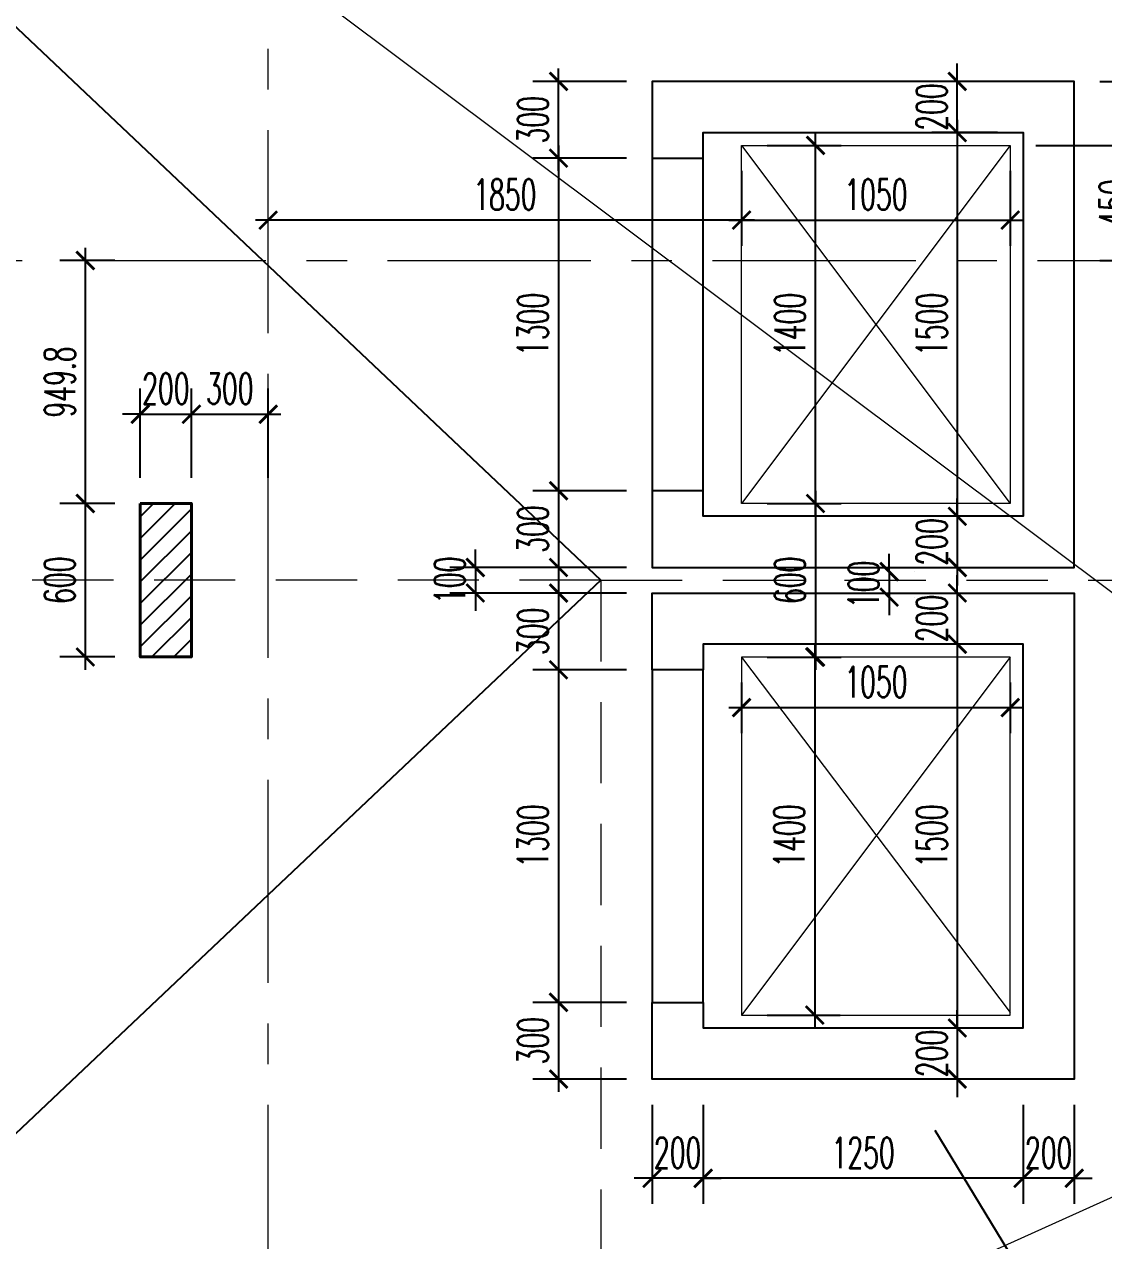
# Model space of a CAD drawing. Extents: x 2556046 to 2673391, y -921360 to -863964.
# Drawn here: x 2592310 to 2596528, y -889674 to -884919 of the extents above; entities that cross this region are included whole.
import ezdxf

# ---------------------------------------------------------------- set-up
doc = ezdxf.new("R2010")
doc.units = 0
doc.header["$LTSCALE"] = 500
doc.header["$PDMODE"] = 98
doc.header["$PDSIZE"] = -0.01
doc.linetypes.add('CENTER', pattern=[50.800000000000004, 31.75, -6.35, 6.35, -6.35])
doc.linetypes.add('HIDDEN', pattern=[9.524999999999995, 6.349999999999998, -3.174999999999998])
for name, color, linetype, lineweight in [('A-GRID', 1, 'CENTER', 9), ('A-GRID-DIMS', 142, 'Continuous', 9), ('goe-ba-coupé', 4, 'Continuous', 40), ('goe-cotes', 115, 'Continuous', 13), ('goe-vu', 31, 'Continuous', 25), ('SYMBOLS', 1, 'Continuous', 13)]:
    doc.layers.add(name, color=color, linetype=linetype, lineweight=lineweight)
doc.layers.add('DRAINAGE SLOPE', color=150, linetype='Continuous')
doc.layers.add('hatch', color=200, linetype='Continuous')
doc.styles.add('goe-romans', font='ROMANS.shx', dxfattribs={"width": 0.6})
doc.dimstyles.new('goe-50e', dxfattribs={"dimscale": 10, "dimtxt": 12, "dimasz": 7, "dimexe": 10, "dimexo": 10, "dimgap": 4, "dimtad": 1, "dimdec": 1, "dimdsep": 46, "dimtxsty": 'goe-romans', "dimblk": 'ARCHTICK', "dimcen": 4, "dimdle": 5, "dimclrt": 256, "dimazin": 0, "dimtfac": 1, "dimtdec": 1, "dimtix": 1, "dimtmove": 2, "dimatfit": 3, "dimldrblk": 'ARCHTICK', "dimfxl": 5, "dimtfillclr": 256, "dimtolj": 1, "dimarcsym": 0})

# ---------------------------------------------------------------- blocks, each defined once
blk = doc.blocks.new('_ArchTick')
at = {"color": 0, "linetype": 'ByBlock', "const_width": 0.15}
blk.add_lwpolyline([(-0.5, -0.5), (0.5, 0.5)], dxfattribs=at)
blk = doc.blocks.new('*D118')
at = {"layer": 'Defpoints', "color": 0, "transparency": 16777216}
for p in [(2592962.723038994, -886442.93382026), (2592762.723039006, -886791.7096090121), (2592962.723038994, -886791.709609282)]:
    blk.add_point(p, dxfattribs=at)
at = {"layer": 'goe-cotes', "color": 0, "lineweight": -2, "transparency": 16777216}
for p, q in [((2592762.723039006, -886691.7096090121), (2592762.723039006, -886342.93382026)), ((2592962.723038994, -886691.709609282), (2592962.723038994, -886342.93382026)), ((2592762.723039006, -886442.93382026), (2592692.723039006, -886442.93382026)), ((2592762.723039006, -886442.93382026), (2592962.723038994, -886442.93382026)), ((2592962.723038994, -886442.93382026), (2593032.723038994, -886442.93382026))]:
    blk.add_line(p, q, dxfattribs=at)
at = {"layer": 'goe-cotes', "color": 0, "lineweight": -2, "transparency": 16777216, "xscale": 70, "yscale": 70, "zscale": 70}
blk.add_blockref('_ArchTick', (2592762.723039006, -886442.93382026), dxfattribs=at)
at = {"layer": 'goe-cotes', "color": 0, "lineweight": -2, "transparency": 16777216, "xscale": 70, "yscale": 70, "zscale": 70, "rotation": 180}
blk.add_blockref('_ArchTick', (2592962.723038994, -886442.93382026), dxfattribs=at)
at = {"layer": 'goe-cotes', "transparency": 16777216, "insert": (2592862.723039, -886342.93382026), "char_height": 120, "attachment_point": 5, "style": 'goe-romans'}
blk.add_mtext('\\A1;200', dxfattribs=at)
blk = doc.blocks.new('*D119')
at = {"layer": 'Defpoints', "color": 0, "transparency": 16777216}
for p in [(2592548.154737035, -886791.7096090121), (2592762.723039006, -886791.7096090121), (2592762.723039064, -887391.7096089608)]:
    blk.add_point(p, dxfattribs=at)
at = {"layer": 'goe-cotes', "color": 0, "lineweight": -2, "transparency": 16777216}
for p, q in [((2592548.154737035, -887441.7096089608), (2592548.154737035, -886741.7096090121)), ((2592662.723039006, -886791.7096090121), (2592448.154737035, -886791.7096090121)), ((2592662.723039064, -887391.7096089608), (2592448.154737035, -887391.7096089608))]:
    blk.add_line(p, q, dxfattribs=at)
at = {"layer": 'goe-cotes', "color": 0, "lineweight": -2, "transparency": 16777216, "xscale": 70, "yscale": 70, "zscale": 70}
for p, rotation in [((2592548.154737035, -886791.7096090121), 90), ((2592548.154737035, -887391.7096089608), 270)]:
    blk.add_blockref('_ArchTick', p, dxfattribs=dict(at, rotation=rotation))
at = {"layer": 'goe-cotes', "transparency": 16777216, "insert": (2592448.154737035, -887091.7096089859), "char_height": 120, "attachment_point": 5, "rotation": 90, "style": 'goe-romans'}
blk.add_mtext('\\A1;600', dxfattribs=at)
blk = doc.blocks.new('*D121')
at = {"layer": 'Defpoints', "color": 0, "transparency": 16777216}
for p in [(2592548.154737036, -885841.918921617), (2592762.723038969, -885841.918921617), (2592762.723039006, -886791.7096090121)]:
    blk.add_point(p, dxfattribs=at)
at = {"layer": 'goe-cotes', "color": 0, "lineweight": -2, "transparency": 16777216}
for p, q in [((2592548.154737036, -886841.7096090121), (2592548.154737036, -885791.918921617)), ((2592662.723038969, -885841.918921617), (2592448.154737036, -885841.918921617)), ((2592662.723039006, -886791.7096090121), (2592448.154737036, -886791.7096090121))]:
    blk.add_line(p, q, dxfattribs=at)
at = {"layer": 'goe-cotes', "color": 0, "lineweight": -2, "transparency": 16777216, "xscale": 70, "yscale": 70, "zscale": 70}
for p, rotation in [((2592548.154737036, -885841.918921617), 90), ((2592548.154737036, -886791.7096090121), 270)]:
    blk.add_blockref('_ArchTick', p, dxfattribs=dict(at, rotation=rotation))
at = {"layer": 'goe-cotes', "transparency": 16777216, "insert": (2592448.154737036, -886316.8142653141), "char_height": 120, "attachment_point": 5, "rotation": 90, "style": 'goe-romans'}
blk.add_mtext('\\A1;949.8', dxfattribs=at)
blk = doc.blocks.new('*D149')
at = {"layer": 'Defpoints', "color": 0, "transparency": 16777216}
for p in [(2593262.723039027, -886442.93382026), (2592962.723038994, -886791.709609282), (2593262.723039027, -886791.7096092837)]:
    blk.add_point(p, dxfattribs=at)
at = {"layer": 'goe-cotes', "color": 0, "lineweight": -2, "transparency": 16777216}
for p, q in [((2592962.723038994, -886691.709609282), (2592962.723038994, -886342.93382026)), ((2593262.723039027, -886691.7096092837), (2593262.723039027, -886342.93382026)), ((2592912.723038994, -886442.93382026), (2593312.723039027, -886442.93382026))]:
    blk.add_line(p, q, dxfattribs=at)
at = {"layer": 'goe-cotes', "color": 0, "lineweight": -2, "transparency": 16777216, "xscale": 70, "yscale": 70, "zscale": 70, "rotation": 180}
blk.add_blockref('_ArchTick', (2592962.723038994, -886442.93382026), dxfattribs=at)
at = {"layer": 'goe-cotes', "color": 0, "lineweight": -2, "transparency": 16777216, "xscale": 70, "yscale": 70, "zscale": 70}
blk.add_blockref('_ArchTick', (2593262.723039027, -886442.93382026), dxfattribs=at)
at = {"layer": 'goe-cotes', "transparency": 16777216, "insert": (2593112.723039011, -886342.93382026), "char_height": 120, "attachment_point": 5, "style": 'goe-romans'}
blk.add_mtext('\\A1;300', dxfattribs=at)
blk = doc.blocks.new('*D277')
at = {"layer": 'Defpoints', "color": 0, "transparency": 16777216}
for p in [(2594762.723035833, -885441.9189211418), (2594397.38842903, -886741.9189211424), (2594762.723035833, -886741.9189211424)]:
    blk.add_point(p, dxfattribs=at)
at = {"layer": 'goe-cotes', "color": 0, "lineweight": -2, "transparency": 16777216}
for p, q in [((2594397.38842903, -885391.9189211418), (2594397.38842903, -886791.9189211424)), ((2594662.723035833, -885441.9189211418), (2594297.38842903, -885441.9189211418)), ((2594662.723035833, -886741.9189211424), (2594297.38842903, -886741.9189211424))]:
    blk.add_line(p, q, dxfattribs=at)
at = {"layer": 'goe-cotes', "color": 0, "lineweight": -2, "transparency": 16777216, "xscale": 70, "yscale": 70, "zscale": 70}
for p, rotation in [((2594397.38842903, -885441.9189211418), 90), ((2594397.38842903, -886741.9189211424), 270)]:
    blk.add_blockref('_ArchTick', p, dxfattribs=dict(at, rotation=rotation))
at = {"layer": 'goe-cotes', "transparency": 16777216, "insert": (2594297.38842903, -886091.9189211415), "char_height": 120, "attachment_point": 5, "rotation": 90, "style": 'goe-romans'}
blk.add_mtext('\\A1;1300', dxfattribs=at)
blk = doc.blocks.new('*D278')
at = {"layer": 'Defpoints', "color": 0, "transparency": 16777216}
for p in [(2595112.723035833, -887391.9189211397), (2596162.723035829, -887391.9189211397), (2596162.723035829, -887589.602680965)]:
    blk.add_point(p, dxfattribs=at)
at = {"layer": 'goe-cotes', "color": 0, "lineweight": -2, "transparency": 16777216}
for p, q in [((2595112.723035833, -887491.9189211397), (2595112.723035833, -887689.602680965)), ((2596162.723035829, -887491.9189211397), (2596162.723035829, -887689.602680965)), ((2595062.723035833, -887589.602680965), (2596212.723035829, -887589.602680965))]:
    blk.add_line(p, q, dxfattribs=at)
at = {"layer": 'goe-cotes', "color": 0, "lineweight": -2, "transparency": 16777216, "xscale": 70, "yscale": 70, "zscale": 70, "rotation": 180}
blk.add_blockref('_ArchTick', (2595112.723035833, -887589.602680965), dxfattribs=at)
at = {"layer": 'goe-cotes', "color": 0, "lineweight": -2, "transparency": 16777216, "xscale": 70, "yscale": 70, "zscale": 70}
blk.add_blockref('_ArchTick', (2596162.723035829, -887589.602680965), dxfattribs=at)
at = {"layer": 'goe-cotes', "transparency": 16777216, "insert": (2595637.723035831, -887489.602680965), "char_height": 120, "attachment_point": 5, "style": 'goe-romans'}
blk.add_mtext('\\A1;1050', dxfattribs=at)
blk = doc.blocks.new('*D279')
at = {"layer": 'Defpoints', "color": 0, "transparency": 16777216}
for p in [(2595112.723035833, -887391.9189211397), (2595112.723035833, -888791.9189211398), (2595398.519057354, -888791.9189211398)]:
    blk.add_point(p, dxfattribs=at)
at = {"layer": 'goe-cotes', "color": 0, "lineweight": -2, "transparency": 16777216}
for p, q in [((2595398.519057354, -887341.9189211397), (2595398.519057354, -888841.9189211398)), ((2595212.723035833, -887391.9189211397), (2595498.519057354, -887391.9189211397)), ((2595212.723035833, -888791.9189211398), (2595498.519057354, -888791.9189211398))]:
    blk.add_line(p, q, dxfattribs=at)
at = {"layer": 'goe-cotes', "color": 0, "lineweight": -2, "transparency": 16777216, "xscale": 70, "yscale": 70, "zscale": 70}
for p, rotation in [((2595398.519057354, -887391.9189211397), 90), ((2595398.519057354, -888791.9189211398), 270)]:
    blk.add_blockref('_ArchTick', p, dxfattribs=dict(at, rotation=rotation))
at = {"layer": 'goe-cotes', "transparency": 16777216, "insert": (2595298.519057354, -888091.9189211392), "char_height": 120, "attachment_point": 5, "rotation": 90, "style": 'goe-romans'}
blk.add_mtext('\\A1;1400', dxfattribs=at)
blk = doc.blocks.new('*D280')
at = {"layer": 'Defpoints', "color": 0, "transparency": 16777216}
for p in [(2595112.723035833, -885391.9189211396), (2595401.739262719, -885391.9189211396), (2595112.723035833, -886791.9189211397)]:
    blk.add_point(p, dxfattribs=at)
at = {"layer": 'goe-cotes', "color": 0, "lineweight": -2, "transparency": 16777216}
for p, q in [((2595401.739262719, -886841.9189211397), (2595401.739262719, -885341.9189211396)), ((2595212.723035833, -885391.9189211396), (2595501.739262719, -885391.9189211396)), ((2595212.723035833, -886791.9189211397), (2595501.739262719, -886791.9189211397))]:
    blk.add_line(p, q, dxfattribs=at)
at = {"layer": 'goe-cotes', "color": 0, "lineweight": -2, "transparency": 16777216, "xscale": 70, "yscale": 70, "zscale": 70}
for p, rotation in [((2595401.739262719, -885391.9189211396), 90), ((2595401.739262719, -886791.9189211397), 270)]:
    blk.add_blockref('_ArchTick', p, dxfattribs=dict(at, rotation=rotation))
at = {"layer": 'goe-cotes', "transparency": 16777216, "insert": (2595301.739262719, -886091.9189211392), "char_height": 120, "attachment_point": 5, "rotation": 90, "style": 'goe-romans'}
blk.add_mtext('\\A1;1400', dxfattribs=at)
blk = doc.blocks.new('*D281')
at = {"layer": 'Defpoints', "color": 0, "transparency": 16777216}
for p in [(2595112.723035833, -885391.9189211396), (2596162.723035829, -885391.9189211396), (2596162.723035829, -885683.968155314)]:
    blk.add_point(p, dxfattribs=at)
at = {"layer": 'goe-cotes', "color": 0, "lineweight": -2, "transparency": 16777216}
for p, q in [((2595112.723035833, -885491.9189211396), (2595112.723035833, -885783.968155314)), ((2596162.723035829, -885491.9189211396), (2596162.723035829, -885783.968155314)), ((2595062.723035833, -885683.968155314), (2596212.723035829, -885683.968155314))]:
    blk.add_line(p, q, dxfattribs=at)
at = {"layer": 'goe-cotes', "color": 0, "lineweight": -2, "transparency": 16777216, "xscale": 70, "yscale": 70, "zscale": 70, "rotation": 180}
blk.add_blockref('_ArchTick', (2595112.723035833, -885683.968155314), dxfattribs=at)
at = {"layer": 'goe-cotes', "color": 0, "lineweight": -2, "transparency": 16777216, "xscale": 70, "yscale": 70, "zscale": 70}
blk.add_blockref('_ArchTick', (2596162.723035829, -885683.968155314), dxfattribs=at)
at = {"layer": 'goe-cotes', "transparency": 16777216, "insert": (2595637.723035831, -885583.968155314), "char_height": 120, "attachment_point": 5, "style": 'goe-romans'}
blk.add_mtext('\\A1;1050', dxfattribs=at)
blk = doc.blocks.new('*D282')
at = {"layer": 'Defpoints', "color": 0, "transparency": 16777216}
for p in [(2593262.723039032, -885684.2588726337), (2593262.723039032, -885684.2588726337), (2595112.72303578, -885684.2588726437)]:
    blk.add_point(p, dxfattribs=at)
at = {"layer": 'goe-cotes', "color": 0, "lineweight": -2, "transparency": 16777216}
for p, q in [((2595112.72303578, -885584.2588726437), (2595112.72303578, -885584.2588726337)), ((2595162.72303578, -885684.2588726337), (2593212.723039032, -885684.2588726337))]:
    blk.add_line(p, q, dxfattribs=at)
at = {"layer": 'goe-cotes', "color": 0, "lineweight": -2, "transparency": 16777216, "xscale": 70, "yscale": 70, "zscale": 70, "rotation": 180}
blk.add_blockref('_ArchTick', (2593262.723039032, -885684.2588726337), dxfattribs=at)
at = {"layer": 'goe-cotes', "color": 0, "lineweight": -2, "transparency": 16777216, "xscale": 70, "yscale": 70, "zscale": 70}
blk.add_blockref('_ArchTick', (2595112.72303578, -885684.2588726337), dxfattribs=at)
at = {"layer": 'goe-cotes', "transparency": 16777216, "insert": (2594187.723037406, -885584.2588726337), "char_height": 120, "attachment_point": 5, "style": 'goe-romans'}
blk.add_mtext('\\A1;1850', dxfattribs=at)
blk = doc.blocks.new('*D283')
at = {"layer": 'Defpoints', "color": 0, "transparency": 16777216}
for p in [(2595112.723035833, -886791.9189211397), (2595112.723035833, -887391.9189211397), (2595401.739262721, -887391.9189211397)]:
    blk.add_point(p, dxfattribs=at)
at = {"layer": 'goe-cotes', "color": 0, "lineweight": -2, "transparency": 16777216}
for p, q in [((2595401.739262721, -886741.9189211397), (2595401.739262721, -887441.9189211397)), ((2595212.723035833, -886791.9189211397), (2595501.739262721, -886791.9189211397)), ((2595212.723035833, -887391.9189211397), (2595501.739262721, -887391.9189211397))]:
    blk.add_line(p, q, dxfattribs=at)
at = {"layer": 'goe-cotes', "color": 0, "lineweight": -2, "transparency": 16777216, "xscale": 70, "yscale": 70, "zscale": 70}
for p, rotation in [((2595401.739262721, -886791.9189211397), 90), ((2595401.739262721, -887391.9189211397), 270)]:
    blk.add_blockref('_ArchTick', p, dxfattribs=dict(at, rotation=rotation))
at = {"layer": 'goe-cotes', "transparency": 16777216, "insert": (2595301.739262721, -887091.9189211392), "char_height": 120, "attachment_point": 5, "rotation": 90, "style": 'goe-romans'}
blk.add_mtext('\\A1;600', dxfattribs=at)
blk = doc.blocks.new('*D284')
at = {"layer": 'Defpoints', "color": 0, "transparency": 16777216}
for p in [(2596162.723035829, -885391.9189211396), (2596412.72303591, -885841.9189211314), (2596670.3231206, -885841.9189211314)]:
    blk.add_point(p, dxfattribs=at)
at = {"layer": 'goe-cotes', "color": 0, "lineweight": -2, "transparency": 16777216}
for p, q in [((2596670.3231206, -885341.9189211396), (2596670.3231206, -885891.9189211314)), ((2596262.723035829, -885391.9189211396), (2596770.3231206, -885391.9189211396)), ((2596512.72303591, -885841.9189211314), (2596770.3231206, -885841.9189211314))]:
    blk.add_line(p, q, dxfattribs=at)
at = {"layer": 'goe-cotes', "color": 0, "lineweight": -2, "transparency": 16777216, "xscale": 70, "yscale": 70, "zscale": 70}
for p, rotation in [((2596670.3231206, -885391.9189211396), 90), ((2596670.3231206, -885841.9189211314), 270)]:
    blk.add_blockref('_ArchTick', p, dxfattribs=dict(at, rotation=rotation))
at = {"layer": 'goe-cotes', "transparency": 16777216, "insert": (2596570.3231206, -885616.918921135), "char_height": 120, "attachment_point": 5, "rotation": 90, "style": 'goe-romans'}
blk.add_mtext('\\A1;450', dxfattribs=at)
blk = doc.blocks.new('*D285')
at = {"layer": 'Defpoints', "color": 0, "transparency": 16777216}
for p in [(2596412.723035829, -885141.9189211418), (2596412.72303591, -885841.9189211314), (2597029.293455001, -885841.9189211314)]:
    blk.add_point(p, dxfattribs=at)
at = {"layer": 'goe-cotes', "color": 0, "lineweight": -2, "transparency": 16777216}
for p, q in [((2597029.293455001, -885091.9189211418), (2597029.293455001, -885891.9189211314)), ((2596512.723035829, -885141.9189211418), (2597129.293455001, -885141.9189211418)), ((2596512.72303591, -885841.9189211314), (2597129.293455001, -885841.9189211314))]:
    blk.add_line(p, q, dxfattribs=at)
at = {"layer": 'goe-cotes', "color": 0, "lineweight": -2, "transparency": 16777216, "xscale": 70, "yscale": 70, "zscale": 70}
for p, rotation in [((2597029.293455001, -885141.9189211418), 90), ((2597029.293455001, -885841.9189211314), 270)]:
    blk.add_blockref('_ArchTick', p, dxfattribs=dict(at, rotation=rotation))
at = {"layer": 'goe-cotes', "transparency": 16777216, "insert": (2596929.293455001, -885491.9189211362), "char_height": 120, "attachment_point": 5, "rotation": 90, "style": 'goe-romans'}
blk.add_mtext('\\A1;700', dxfattribs=at)
blk = doc.blocks.new('*D286')
at = {"layer": 'Defpoints', "color": 0, "transparency": 16777216}
for p in [(2594397.388429032, -885141.9189211418), (2594762.723035833, -885141.9189211418), (2594762.723035833, -885441.9189211418)]:
    blk.add_point(p, dxfattribs=at)
at = {"layer": 'goe-cotes', "color": 0, "lineweight": -2, "transparency": 16777216}
for p, q in [((2594397.388429032, -885491.9189211418), (2594397.388429032, -885091.9189211418)), ((2594662.723035833, -885141.9189211418), (2594297.388429032, -885141.9189211418)), ((2594662.723035833, -885441.9189211418), (2594297.388429032, -885441.9189211418))]:
    blk.add_line(p, q, dxfattribs=at)
at = {"layer": 'goe-cotes', "color": 0, "lineweight": -2, "transparency": 16777216, "xscale": 70, "yscale": 70, "zscale": 70}
for p, rotation in [((2594397.388429032, -885141.9189211418), 90), ((2594397.388429032, -885441.9189211418), 270)]:
    blk.add_blockref('_ArchTick', p, dxfattribs=dict(at, rotation=rotation))
at = {"layer": 'goe-cotes', "transparency": 16777216, "insert": (2594297.388429032, -885291.9189211413), "char_height": 120, "attachment_point": 5, "rotation": 90, "style": 'goe-romans'}
blk.add_mtext('\\A1;300', dxfattribs=at)
blk = doc.blocks.new('*D287')
at = {"layer": 'Defpoints', "color": 0, "transparency": 16777216}
for p in [(2594762.723035833, -886741.9189211419), (2594397.388429032, -887041.9189211419), (2594762.723035833, -887041.9189211419)]:
    blk.add_point(p, dxfattribs=at)
at = {"layer": 'goe-cotes', "color": 0, "lineweight": -2, "transparency": 16777216}
for p, q in [((2594397.388429032, -886691.9189211419), (2594397.388429032, -887091.9189211419)), ((2594662.723035833, -886741.9189211419), (2594297.388429032, -886741.9189211419)), ((2594662.723035833, -887041.9189211419), (2594297.388429032, -887041.9189211419))]:
    blk.add_line(p, q, dxfattribs=at)
at = {"layer": 'goe-cotes', "color": 0, "lineweight": -2, "transparency": 16777216, "xscale": 70, "yscale": 70, "zscale": 70}
for p, rotation in [((2594397.388429032, -886741.9189211419), 90), ((2594397.388429032, -887041.9189211419), 270)]:
    blk.add_blockref('_ArchTick', p, dxfattribs=dict(at, rotation=rotation))
at = {"layer": 'goe-cotes', "transparency": 16777216, "insert": (2594297.388429032, -886891.9189211414), "char_height": 120, "attachment_point": 5, "rotation": 90, "style": 'goe-romans'}
blk.add_mtext('\\A1;300', dxfattribs=at)
blk = doc.blocks.new('*D288')
at = {"layer": 'Defpoints', "color": 0, "transparency": 16777216}
for p in [(2594762.723035833, -887041.9189211419), (2594072.241899781, -887141.9189211419), (2594762.723035833, -887141.9189211419)]:
    blk.add_point(p, dxfattribs=at)
at = {"layer": 'goe-cotes', "color": 0, "lineweight": -2, "transparency": 16777216}
for p, q in [((2594072.241899781, -887041.9189211419), (2594072.241899781, -886971.9189211419)), ((2594662.723035833, -887041.9189211419), (2593972.241899781, -887041.9189211419)), ((2594072.241899781, -887041.9189211419), (2594072.241899781, -887141.9189211419)), ((2594662.723035833, -887141.9189211419), (2593972.241899781, -887141.9189211419)), ((2594072.241899781, -887141.9189211419), (2594072.241899781, -887211.9189211419))]:
    blk.add_line(p, q, dxfattribs=at)
at = {"layer": 'goe-cotes', "color": 0, "lineweight": -2, "transparency": 16777216, "xscale": 70, "yscale": 70, "zscale": 70}
for p, rotation in [((2594072.241899781, -887041.9189211419), 270), ((2594072.241899781, -887141.9189211419), 90)]:
    blk.add_blockref('_ArchTick', p, dxfattribs=dict(at, rotation=rotation))
at = {"layer": 'goe-cotes', "transparency": 16777216, "insert": (2593972.241899781, -887091.9189211414), "char_height": 120, "attachment_point": 5, "rotation": 90, "style": 'goe-romans'}
blk.add_mtext('\\A1;100', dxfattribs=at)
blk = doc.blocks.new('*D289')
at = {"layer": 'Defpoints', "color": 0, "transparency": 16777216}
for p in [(2594762.723035833, -887141.9189211419), (2594397.388429034, -887441.9189211419), (2594762.723035833, -887441.9189211419)]:
    blk.add_point(p, dxfattribs=at)
at = {"layer": 'goe-cotes', "color": 0, "lineweight": -2, "transparency": 16777216}
for p, q in [((2594397.388429034, -887091.9189211419), (2594397.388429034, -887491.9189211419)), ((2594662.723035833, -887141.9189211419), (2594297.388429034, -887141.9189211419)), ((2594662.723035833, -887441.9189211419), (2594297.388429034, -887441.9189211419))]:
    blk.add_line(p, q, dxfattribs=at)
at = {"layer": 'goe-cotes', "color": 0, "lineweight": -2, "transparency": 16777216, "xscale": 70, "yscale": 70, "zscale": 70}
for p, rotation in [((2594397.388429034, -887141.9189211419), 90), ((2594397.388429034, -887441.9189211419), 270)]:
    blk.add_blockref('_ArchTick', p, dxfattribs=dict(at, rotation=rotation))
at = {"layer": 'goe-cotes', "transparency": 16777216, "insert": (2594297.388429034, -887291.9189211414), "char_height": 120, "attachment_point": 5, "rotation": 90, "style": 'goe-romans'}
blk.add_mtext('\\A1;300', dxfattribs=at)
blk = doc.blocks.new('*D290')
at = {"layer": 'Defpoints', "color": 0, "transparency": 16777216}
for p in [(2594762.723035833, -887441.9189211419), (2594397.388429035, -888741.918921142), (2594762.723035833, -888741.918921142)]:
    blk.add_point(p, dxfattribs=at)
at = {"layer": 'goe-cotes', "color": 0, "lineweight": -2, "transparency": 16777216}
for p, q in [((2594397.388429035, -887391.9189211419), (2594397.388429035, -888791.918921142)), ((2594662.723035833, -887441.9189211419), (2594297.388429035, -887441.9189211419)), ((2594662.723035833, -888741.918921142), (2594297.388429035, -888741.918921142))]:
    blk.add_line(p, q, dxfattribs=at)
at = {"layer": 'goe-cotes', "color": 0, "lineweight": -2, "transparency": 16777216, "xscale": 70, "yscale": 70, "zscale": 70}
for p, rotation in [((2594397.388429035, -887441.9189211419), 90), ((2594397.388429035, -888741.918921142), 270)]:
    blk.add_blockref('_ArchTick', p, dxfattribs=dict(at, rotation=rotation))
at = {"layer": 'goe-cotes', "transparency": 16777216, "insert": (2594297.388429035, -888091.9189211415), "char_height": 120, "attachment_point": 5, "rotation": 90, "style": 'goe-romans'}
blk.add_mtext('\\A1;1300', dxfattribs=at)
blk = doc.blocks.new('*D291')
at = {"layer": 'Defpoints', "color": 0, "transparency": 16777216}
for p in [(2594762.723035833, -888741.918921142), (2594397.388429035, -889041.918921142), (2594762.723035833, -889041.918921142)]:
    blk.add_point(p, dxfattribs=at)
at = {"layer": 'goe-cotes', "color": 0, "lineweight": -2, "transparency": 16777216}
for p, q in [((2594397.388429035, -888691.918921142), (2594397.388429035, -889091.918921142)), ((2594662.723035833, -888741.918921142), (2594297.388429035, -888741.918921142)), ((2594662.723035833, -889041.918921142), (2594297.388429035, -889041.918921142))]:
    blk.add_line(p, q, dxfattribs=at)
at = {"layer": 'goe-cotes', "color": 0, "lineweight": -2, "transparency": 16777216, "xscale": 70, "yscale": 70, "zscale": 70}
for p, rotation in [((2594397.388429035, -888741.918921142), 90), ((2594397.388429035, -889041.918921142), 270)]:
    blk.add_blockref('_ArchTick', p, dxfattribs=dict(at, rotation=rotation))
at = {"layer": 'goe-cotes', "transparency": 16777216, "insert": (2594297.388429035, -888891.9189211415), "char_height": 120, "attachment_point": 5, "rotation": 90, "style": 'goe-romans'}
blk.add_mtext('\\A1;300', dxfattribs=at)
blk = doc.blocks.new('*D292')
at = {"layer": 'Defpoints', "color": 0, "transparency": 16777216}
for p in [(2596212.723035829, -889041.918921142), (2596412.723035829, -889041.918921142), (2596212.723035829, -889429.7191716208)]:
    blk.add_point(p, dxfattribs=at)
at = {"layer": 'goe-cotes', "color": 0, "lineweight": -2, "transparency": 16777216}
for p, q in [((2596212.723035829, -889141.918921142), (2596212.723035829, -889529.7191716208)), ((2596412.723035829, -889141.918921142), (2596412.723035829, -889529.7191716208)), ((2596212.723035829, -889429.7191716208), (2596142.723035829, -889429.7191716208)), ((2596412.723035829, -889429.7191716208), (2596212.723035829, -889429.7191716208)), ((2596412.723035829, -889429.7191716208), (2596482.723035829, -889429.7191716208))]:
    blk.add_line(p, q, dxfattribs=at)
at = {"layer": 'goe-cotes', "color": 0, "lineweight": -2, "transparency": 16777216, "xscale": 70, "yscale": 70, "zscale": 70}
blk.add_blockref('_ArchTick', (2596212.723035829, -889429.7191716208), dxfattribs=at)
at = {"layer": 'goe-cotes', "color": 0, "lineweight": -2, "transparency": 16777216, "xscale": 70, "yscale": 70, "zscale": 70, "rotation": 180}
blk.add_blockref('_ArchTick', (2596412.723035829, -889429.7191716208), dxfattribs=at)
at = {"layer": 'goe-cotes', "transparency": 16777216, "insert": (2596312.723035829, -889329.7191716208), "char_height": 120, "attachment_point": 5, "style": 'goe-romans'}
blk.add_mtext('\\A1;200', dxfattribs=at)
blk = doc.blocks.new('*D293')
at = {"layer": 'Defpoints', "color": 0, "transparency": 16777216}
for p in [(2594962.723035833, -889041.918921142), (2596212.723035829, -889041.918921142), (2594962.723035833, -889429.7191716208)]:
    blk.add_point(p, dxfattribs=at)
at = {"layer": 'goe-cotes', "color": 0, "lineweight": -2, "transparency": 16777216}
for p, q in [((2594962.723035833, -889141.918921142), (2594962.723035833, -889529.7191716208)), ((2596212.723035829, -889141.918921142), (2596212.723035829, -889529.7191716208)), ((2596262.723035829, -889429.7191716208), (2594912.723035833, -889429.7191716208))]:
    blk.add_line(p, q, dxfattribs=at)
at = {"layer": 'goe-cotes', "color": 0, "lineweight": -2, "transparency": 16777216, "xscale": 70, "yscale": 70, "zscale": 70, "rotation": 180}
blk.add_blockref('_ArchTick', (2594962.723035833, -889429.7191716208), dxfattribs=at)
at = {"layer": 'goe-cotes', "color": 0, "lineweight": -2, "transparency": 16777216, "xscale": 70, "yscale": 70, "zscale": 70}
blk.add_blockref('_ArchTick', (2596212.723035829, -889429.7191716208), dxfattribs=at)
at = {"layer": 'goe-cotes', "transparency": 16777216, "insert": (2595587.723035831, -889329.7191716208), "char_height": 120, "attachment_point": 5, "style": 'goe-romans'}
blk.add_mtext('\\A1;1250', dxfattribs=at)
blk = doc.blocks.new('*D294')
at = {"layer": 'Defpoints', "color": 0, "transparency": 16777216}
for p in [(2594762.723035833, -889041.918921142), (2594962.723035833, -889041.918921142), (2594762.723035833, -889429.7191716208)]:
    blk.add_point(p, dxfattribs=at)
at = {"layer": 'goe-cotes', "color": 0, "lineweight": -2, "transparency": 16777216}
for p, q in [((2594762.723035833, -889141.918921142), (2594762.723035833, -889529.7191716208)), ((2594962.723035833, -889141.918921142), (2594962.723035833, -889529.7191716208)), ((2594762.723035833, -889429.7191716208), (2594692.723035833, -889429.7191716208)), ((2594962.723035833, -889429.7191716208), (2594762.723035833, -889429.7191716208)), ((2594962.723035833, -889429.7191716208), (2595032.723035833, -889429.7191716208))]:
    blk.add_line(p, q, dxfattribs=at)
at = {"layer": 'goe-cotes', "color": 0, "lineweight": -2, "transparency": 16777216, "xscale": 70, "yscale": 70, "zscale": 70}
blk.add_blockref('_ArchTick', (2594762.723035833, -889429.7191716208), dxfattribs=at)
at = {"layer": 'goe-cotes', "color": 0, "lineweight": -2, "transparency": 16777216, "xscale": 70, "yscale": 70, "zscale": 70, "rotation": 180}
blk.add_blockref('_ArchTick', (2594962.723035833, -889429.7191716208), dxfattribs=at)
at = {"layer": 'goe-cotes', "transparency": 16777216, "insert": (2594862.723035833, -889329.7191716208), "char_height": 120, "attachment_point": 5, "style": 'goe-romans'}
blk.add_mtext('\\A1;200', dxfattribs=at)
blk = doc.blocks.new('*D295')
at = {"layer": 'Defpoints', "color": 0, "transparency": 16777216}
for p in [(2595955.76934651, -885141.9189211418), (2596212.723035829, -885141.9189211418), (2596212.723035829, -885341.9189211419)]:
    blk.add_point(p, dxfattribs=at)
at = {"layer": 'goe-cotes', "color": 0, "lineweight": -2, "transparency": 16777216}
for p, q in [((2595955.76934651, -885141.9189211418), (2595955.76934651, -885071.9189211418)), ((2596112.723035829, -885141.9189211418), (2595855.76934651, -885141.9189211418)), ((2595955.76934651, -885341.9189211419), (2595955.76934651, -885141.9189211418)), ((2596112.723035829, -885341.9189211419), (2595855.76934651, -885341.9189211419)), ((2595955.76934651, -885341.9189211419), (2595955.76934651, -885411.9189211419))]:
    blk.add_line(p, q, dxfattribs=at)
at = {"layer": 'goe-cotes', "color": 0, "lineweight": -2, "transparency": 16777216, "xscale": 70, "yscale": 70, "zscale": 70}
for p, rotation in [((2595955.76934651, -885141.9189211418), 270), ((2595955.76934651, -885341.9189211419), 90)]:
    blk.add_blockref('_ArchTick', p, dxfattribs=dict(at, rotation=rotation))
at = {"layer": 'goe-cotes', "transparency": 16777216, "insert": (2595855.76934651, -885241.9189211413), "char_height": 120, "attachment_point": 5, "rotation": 90, "style": 'goe-romans'}
blk.add_mtext('\\A1;200', dxfattribs=at)
blk = doc.blocks.new('*D296')
at = {"layer": 'Defpoints', "color": 0, "transparency": 16777216}
for p in [(2596212.723035829, -885341.9189211419), (2595955.769346508, -886841.9189211419), (2595955.769346511, -886841.9189211419)]:
    blk.add_point(p, dxfattribs=at)
at = {"layer": 'goe-cotes', "color": 0, "lineweight": -2, "transparency": 16777216}
for p, q in [((2595955.769346511, -885291.9189211419), (2595955.769346511, -886891.9189211419)), ((2596112.723035829, -885341.9189211419), (2595855.769346511, -885341.9189211419)), ((2596055.769346508, -886841.9189211419), (2596055.769346511, -886841.9189211419))]:
    blk.add_line(p, q, dxfattribs=at)
at = {"layer": 'goe-cotes', "color": 0, "lineweight": -2, "transparency": 16777216, "xscale": 70, "yscale": 70, "zscale": 70}
for p, rotation in [((2595955.769346511, -885341.9189211419), 90), ((2595955.769346511, -886841.9189211419), 270)]:
    blk.add_blockref('_ArchTick', p, dxfattribs=dict(at, rotation=rotation))
at = {"layer": 'goe-cotes', "transparency": 16777216, "insert": (2595855.769346511, -886091.9189211414), "char_height": 120, "attachment_point": 5, "rotation": 90, "style": 'goe-romans'}
blk.add_mtext('\\A1;1500', dxfattribs=at)
blk = doc.blocks.new('*D297')
at = {"layer": 'Defpoints', "color": 0, "transparency": 16777216}
for p in [(2595955.769346508, -886841.9189211419), (2595955.769346508, -887041.9189211419), (2595955.769346511, -887041.9189211419)]:
    blk.add_point(p, dxfattribs=at)
at = {"layer": 'goe-cotes', "color": 0, "lineweight": -2, "transparency": 16777216}
for p, q in [((2595955.769346511, -886841.9189211419), (2595955.769346511, -886771.9189211419)), ((2595955.769346511, -886841.9189211419), (2595955.769346511, -887041.9189211419)), ((2596055.769346508, -886841.9189211419), (2596055.769346511, -886841.9189211419)), ((2595955.769346511, -887041.9189211419), (2595955.769346511, -887111.9189211419)), ((2596055.769346508, -887041.9189211419), (2596055.769346511, -887041.9189211419))]:
    blk.add_line(p, q, dxfattribs=at)
at = {"layer": 'goe-cotes', "color": 0, "lineweight": -2, "transparency": 16777216, "xscale": 70, "yscale": 70, "zscale": 70}
for p, rotation in [((2595955.769346511, -886841.9189211419), 270), ((2595955.769346511, -887041.9189211419), 90)]:
    blk.add_blockref('_ArchTick', p, dxfattribs=dict(at, rotation=rotation))
at = {"layer": 'goe-cotes', "transparency": 16777216, "insert": (2595855.769346511, -886941.9189211414), "char_height": 120, "attachment_point": 5, "rotation": 90, "style": 'goe-romans'}
blk.add_mtext('\\A1;200', dxfattribs=at)
blk = doc.blocks.new('*D298')
at = {"layer": 'Defpoints', "color": 0, "transparency": 16777216}
for p in [(2595689.555809495, -887058.2045981424), (2595689.555809495, -887158.2045981424), (2595689.555809501, -887158.2045981424)]:
    blk.add_point(p, dxfattribs=at)
at = {"layer": 'goe-cotes', "color": 0, "lineweight": -2, "transparency": 16777216}
for p, q in [((2595689.555809501, -887058.2045981424), (2595689.555809501, -886988.2045981424)), ((2595689.555809501, -887058.2045981424), (2595689.555809501, -887158.2045981424)), ((2595789.555809495, -887058.2045981424), (2595789.555809501, -887058.2045981424)), ((2595689.555809501, -887158.2045981424), (2595689.555809501, -887228.2045981424)), ((2595789.555809495, -887158.2045981424), (2595789.555809501, -887158.2045981424))]:
    blk.add_line(p, q, dxfattribs=at)
at = {"layer": 'goe-cotes', "color": 0, "lineweight": -2, "transparency": 16777216, "xscale": 70, "yscale": 70, "zscale": 70}
for p, rotation in [((2595689.555809501, -887058.2045981424), 270), ((2595689.555809501, -887158.2045981424), 90)]:
    blk.add_blockref('_ArchTick', p, dxfattribs=dict(at, rotation=rotation))
at = {"layer": 'goe-cotes', "transparency": 16777216, "insert": (2595589.555809501, -887108.204598142), "char_height": 120, "attachment_point": 5, "rotation": 90, "style": 'goe-romans'}
blk.add_mtext('\\A1;100', dxfattribs=at)
blk = doc.blocks.new('*D299')
at = {"layer": 'Defpoints', "color": 0, "transparency": 16777216}
for p in [(2595955.769346508, -887141.9189211419), (2595955.769346508, -887341.9189211419), (2595955.769346513, -887341.9189211419)]:
    blk.add_point(p, dxfattribs=at)
at = {"layer": 'goe-cotes', "color": 0, "lineweight": -2, "transparency": 16777216}
for p, q in [((2595955.769346513, -887141.9189211419), (2595955.769346513, -887071.9189211419)), ((2595955.769346513, -887141.9189211419), (2595955.769346513, -887341.9189211419)), ((2596055.769346508, -887141.9189211419), (2596055.769346513, -887141.9189211419)), ((2595955.769346513, -887341.9189211419), (2595955.769346513, -887411.9189211419)), ((2596055.769346508, -887341.9189211419), (2596055.769346513, -887341.9189211419))]:
    blk.add_line(p, q, dxfattribs=at)
at = {"layer": 'goe-cotes', "color": 0, "lineweight": -2, "transparency": 16777216, "xscale": 70, "yscale": 70, "zscale": 70}
for p, rotation in [((2595955.769346513, -887141.9189211419), 270), ((2595955.769346513, -887341.9189211419), 90)]:
    blk.add_blockref('_ArchTick', p, dxfattribs=dict(at, rotation=rotation))
at = {"layer": 'goe-cotes', "transparency": 16777216, "insert": (2595855.769346513, -887241.9189211414), "char_height": 120, "attachment_point": 5, "rotation": 90, "style": 'goe-romans'}
blk.add_mtext('\\A1;200', dxfattribs=at)
blk = doc.blocks.new('*D300')
at = {"layer": 'Defpoints', "color": 0, "transparency": 16777216}
for p in [(2595955.769346508, -887341.9189211419), (2595955.769346508, -888841.9189211419), (2595955.769346514, -888841.9189211419)]:
    blk.add_point(p, dxfattribs=at)
at = {"layer": 'goe-cotes', "color": 0, "lineweight": -2, "transparency": 16777216}
for p, q in [((2595955.769346514, -887291.9189211419), (2595955.769346514, -888891.9189211419)), ((2596055.769346508, -887341.9189211419), (2596055.769346514, -887341.9189211419)), ((2596055.769346508, -888841.9189211419), (2596055.769346514, -888841.9189211419))]:
    blk.add_line(p, q, dxfattribs=at)
at = {"layer": 'goe-cotes', "color": 0, "lineweight": -2, "transparency": 16777216, "xscale": 70, "yscale": 70, "zscale": 70}
for p, rotation in [((2595955.769346514, -887341.9189211419), 90), ((2595955.769346514, -888841.9189211419), 270)]:
    blk.add_blockref('_ArchTick', p, dxfattribs=dict(at, rotation=rotation))
at = {"layer": 'goe-cotes', "transparency": 16777216, "insert": (2595855.769346514, -888091.9189211414), "char_height": 120, "attachment_point": 5, "rotation": 90, "style": 'goe-romans'}
blk.add_mtext('\\A1;1500', dxfattribs=at)
blk = doc.blocks.new('*D301')
at = {"layer": 'Defpoints', "color": 0, "transparency": 16777216}
for p in [(2595955.769346508, -888841.9189211419), (2595955.769346508, -889041.918921142), (2595955.769346515, -889041.918921142)]:
    blk.add_point(p, dxfattribs=at)
at = {"layer": 'goe-cotes', "color": 0, "lineweight": -2, "transparency": 16777216}
for p, q in [((2595955.769346515, -888841.9189211419), (2595955.769346515, -888771.9189211419)), ((2595955.769346515, -888841.9189211419), (2595955.769346515, -889041.918921142)), ((2596055.769346508, -888841.9189211419), (2596055.769346515, -888841.9189211419)), ((2595955.769346515, -889041.918921142), (2595955.769346515, -889111.918921142)), ((2596055.769346508, -889041.918921142), (2596055.769346515, -889041.918921142))]:
    blk.add_line(p, q, dxfattribs=at)
at = {"layer": 'goe-cotes', "color": 0, "lineweight": -2, "transparency": 16777216, "xscale": 70, "yscale": 70, "zscale": 70}
for p, rotation in [((2595955.769346515, -888841.9189211419), 270), ((2595955.769346515, -889041.918921142), 90)]:
    blk.add_blockref('_ArchTick', p, dxfattribs=dict(at, rotation=rotation))
at = {"layer": 'goe-cotes', "transparency": 16777216, "insert": (2595855.769346515, -888941.9189211415), "char_height": 120, "attachment_point": 5, "rotation": 90, "style": 'goe-romans'}
blk.add_mtext('\\A1;200', dxfattribs=at)

msp = doc.modelspace()

# ---------------------------------------------------------------- hatches: boundary and pattern name
at = {"layer": 'hatch'}
h = msp.add_hatch(dxfattribs=at)
h.set_pattern_fill('_USER', color=256, scale=60, angle=45, pattern_type=0)
h.set_pattern_definition([(45, (30000, 0), (-42.42640687119285, 42.42640687119285), [])])
h.paths.add_polyline_path([(2592962.723234974, -886791.7096088423), (2592762.723234974, -886791.7096088423), (2592762.723038982, -887391.7096089608), (2592962.723038982, -887391.7096089608)])

# ---------------------------------------------------------------- linework, layer by layer
at = {"layer": 'A-GRID', "ltscale": 0.05}
for p, q in [((2593262.723038983, -893745.7917257067), (2593262.723039072, -879127.9189206845)), ((2587379.453881253, -885841.9189221807), (2613612.723039315, -885841.9189191334))]:
    msp.add_line(p, q, dxfattribs=at)
at = {"layer": 'A-GRID-DIMS', "color": 8, "linetype": 'HIDDEN', "ltscale": 0.1}
for points in [[(2594562.723035118, -887091.7096385489), (2588955.009214221, -887091.7096094181)], [(2594562.723035776, -887091.7096385489), (2597955.00921424, -887091.7096094667)], [(2594562.723035118, -887091.7096385489), (2594562.723035746, -892591.9189496179)]]:
    msp.add_lwpolyline(points, dxfattribs=at)
at = {"layer": 'A-GRID-DIMS', "color": 7}
msp.add_point((2594562.723035118, -887091.7096385489), dxfattribs=at)
at = {"layer": 'DRAINAGE SLOPE'}
for points in [[(2594562.723035118, -887091.7096385489), (2588855.009214252, -881691.5002978701)], [(2594562.723035118, -887091.7096385489), (2588855.009214189, -892491.9189210391)], [(2595868.031397902, -889241.709638549), (2597962.72303902, -892691.9189199758)]]:
    msp.add_lwpolyline(points, dxfattribs=at)
at = {"layer": 'goe-ba-coupé', "ltscale": 1000}
msp.add_lwpolyline([(2592762.723038982, -886791.7096089608), (2592962.723038982, -886791.7096089608), (2592962.723038982, -887391.7096089608), (2592762.723038982, -887391.7096089608)], close=True, dxfattribs=at)
at = {"layer": 'goe-cotes'}
for p, q in [((2595112.723035833, -885391.9189211396), (2596162.723035829, -886791.9189211397)), ((2596162.723035829, -885391.9189211396), (2595112.723035833, -886791.9189211397)), ((2595112.723035833, -887391.9189211397), (2596162.723035829, -888781.9189211396)), ((2596162.723035829, -887391.9189211397), (2595112.723035833, -888791.9189211398))]:
    msp.add_line(p, q, dxfattribs=at)
for points in [[(2596162.723035829, -886791.9189211397), (2595112.723035833, -886791.9189211397), (2595112.723035833, -885391.9189211396), (2596162.723035829, -885391.9189211396)], [(2596162.723035829, -887391.9189211397), (2595112.723035833, -887391.9189211397), (2595112.723035833, -888791.9189211398), (2596162.723035829, -888791.9189211398)]]:
    msp.add_lwpolyline(points, close=True, dxfattribs=at)
at = {"layer": 'goe-vu', "ltscale": 1000}
for p, q in [((2594762.723035833, -885441.9189211418), (2594762.723035833, -886741.9189211419)), ((2594962.723035833, -886741.9189211419), (2594962.723035833, -885441.9189211418)), ((2594762.723035833, -887441.9189211419), (2594762.723035833, -888741.918921142)), ((2594962.723035833, -888741.918921142), (2594962.723035833, -887441.9189211419))]:
    msp.add_line(p, q, dxfattribs=at)
for points in [[(2594962.723035833, -885441.9189211418), (2594962.723035833, -885341.9189211419), (2596212.723035829, -885341.9189211419), (2596212.723035829, -886841.9189211419), (2594962.723035833, -886841.9189211419), (2594962.723035833, -886741.9189211419), (2594762.723035833, -886741.9189211419), (2594762.723035833, -887041.9189211419), (2596412.723035829, -887041.9189211419), (2596412.723035829, -885141.9189211418), (2594762.723035833, -885141.9189211418), (2594762.723035833, -885441.9189211418), (2594962.723035833, -885441.9189211418)], [(2594962.723035833, -888741.918921142), (2594962.723035833, -888841.9189211419), (2596212.723035829, -888841.9189211419), (2596212.723035829, -887341.9189211419), (2594962.723035833, -887341.9189211419), (2594962.723035833, -887441.9189211419), (2594762.723035833, -887441.9189211419), (2594762.723035833, -887141.9189211419), (2596412.723035829, -887141.9189211419), (2596412.723035829, -889041.918921142), (2594762.723035833, -889041.918921142), (2594762.723035833, -888741.918921142), (2594962.723035833, -888741.918921142)]]:
    msp.add_lwpolyline(points, dxfattribs=at)
at = {"layer": 'SYMBOLS'}
for p, q in [((2588362.72303901, -880991.5002977845), (2598532.568433497, -888617.0915348761)), ((2598532.568433497, -888617.0915348761), (2588362.72303901, -893191.9189210337))]:
    msp.add_line(p, q, dxfattribs=at)

# ---------------------------------------------------------------- dimensions: what is measured, and where the dimension line sits
at = {"layer": 'goe-cotes'}
for base, p1, p2, picture, middle in [((2594397.388429032, -885141.9189211418), (2594762.723035833, -885441.9189211418), (2594762.723035833, -885141.9189211418), '*D286', (2594297.388429032, -885291.9189211413)), ((2595955.76934651, -885141.9189211418), (2596212.723035829, -885341.9189211419), (2596212.723035829, -885141.9189211418), '*D295', (2595855.76934651, -885241.9189211413)), ((2597029.293455001, -885841.9189211314), (2596412.723035829, -885141.9189211418), (2596412.72303591, -885841.9189211314), '*D285', (2596929.293455001, -885491.9189211362)), ((2595955.769346511, -886841.9189211419), (2596212.723035829, -885341.9189211419), (2595955.769346508, -886841.9189211419), '*D296', (2595855.769346511, -886091.9189211414)), ((2595401.739262719, -885391.9189211396), (2595112.723035833, -886791.9189211397), (2595112.723035833, -885391.9189211396), '*D280', (2595301.739262719, -886091.9189211392)), ((2596670.3231206, -885841.9189211314), (2596162.723035829, -885391.9189211396), (2596412.72303591, -885841.9189211314), '*D284', (2596570.3231206, -885616.918921135)), ((2594397.38842903, -886741.9189211424), (2594762.723035833, -885441.9189211418), (2594762.723035833, -886741.9189211424), '*D277', (2594297.38842903, -886091.9189211415)), ((2592548.154737036, -885841.918921617), (2592762.723039006, -886791.7096090121), (2592762.723038969, -885841.918921617), '*D121', (2592448.154737036, -886316.8142653141)), ((2594397.388429032, -887041.9189211419), (2594762.723035833, -886741.9189211419), (2594762.723035833, -887041.9189211419), '*D287', (2594297.388429032, -886891.9189211414)), ((2592548.154737035, -886791.7096090121), (2592762.723039064, -887391.7096089608), (2592762.723039006, -886791.7096090121), '*D119', (2592448.154737035, -887091.7096089859)), ((2595401.739262721, -887391.9189211397), (2595112.723035833, -886791.9189211397), (2595112.723035833, -887391.9189211397), '*D283', (2595301.739262721, -887091.9189211392)), ((2595955.769346511, -887041.9189211419), (2595955.769346508, -886841.9189211419), (2595955.769346508, -887041.9189211419), '*D297', (2595855.769346511, -886941.9189211414)), ((2594072.241899781, -887141.9189211419), (2594762.723035833, -887041.9189211419), (2594762.723035833, -887141.9189211419), '*D288', (2593972.241899781, -887091.9189211414)), ((2595689.555809501, -887158.2045981424), (2595689.555809495, -887058.2045981424), (2595689.555809495, -887158.2045981424), '*D298', (2595589.555809501, -887108.204598142)), ((2594397.388429034, -887441.9189211419), (2594762.723035833, -887141.9189211419), (2594762.723035833, -887441.9189211419), '*D289', (2594297.388429034, -887291.9189211414)), ((2595955.769346513, -887341.9189211419), (2595955.769346508, -887141.9189211419), (2595955.769346508, -887341.9189211419), '*D299', (2595855.769346513, -887241.9189211414)), ((2595955.769346514, -888841.9189211419), (2595955.769346508, -887341.9189211419), (2595955.769346508, -888841.9189211419), '*D300', (2595855.769346514, -888091.9189211414)), ((2595398.519057354, -888791.9189211398), (2595112.723035833, -887391.9189211397), (2595112.723035833, -888791.9189211398), '*D279', (2595298.519057354, -888091.9189211392)), ((2594397.388429035, -888741.918921142), (2594762.723035833, -887441.9189211419), (2594762.723035833, -888741.918921142), '*D290', (2594297.388429035, -888091.9189211415)), ((2594397.388429035, -889041.918921142), (2594762.723035833, -888741.918921142), (2594762.723035833, -889041.918921142), '*D291', (2594297.388429035, -888891.9189211415)), ((2595955.769346515, -889041.918921142), (2595955.769346508, -888841.9189211419), (2595955.769346508, -889041.918921142), '*D301', (2595855.769346515, -888941.9189211415))]:
    dim = msp.add_linear_dim(base=base, p1=p1, p2=p2, angle=90, dimstyle='goe-50e', dxfattribs=at)
    dim.commit()
    dim.dimension.update_dxf_attribs({"geometry": picture, "text_midpoint": middle})
for base, p1, p2, picture, middle in [((2596162.723035829, -885683.968155314), (2595112.723035833, -885391.9189211396), (2596162.723035829, -885391.9189211396), '*D281', (2595637.723035831, -885583.968155314)), ((2593262.723039032, -885684.2588726337), (2595112.72303578, -885684.2588726437), (2593262.723039032, -885684.2588726337), '*D282', (2594187.723037406, -885584.2588726337)), ((2592962.723038994, -886442.93382026), (2592762.723039006, -886791.7096090121), (2592962.723038994, -886791.709609282), '*D118', (2592862.723039, -886342.93382026)), ((2593262.723039027, -886442.93382026), (2592962.723038994, -886791.709609282), (2593262.723039027, -886791.7096092837), '*D149', (2593112.723039011, -886342.93382026)), ((2596162.723035829, -887589.602680965), (2595112.723035833, -887391.9189211397), (2596162.723035829, -887391.9189211397), '*D278', (2595637.723035831, -887489.602680965)), ((2594762.723035833, -889429.7191716208), (2594962.723035833, -889041.918921142), (2594762.723035833, -889041.918921142), '*D294', (2594862.723035833, -889329.7191716208)), ((2594962.723035833, -889429.7191716208), (2596212.723035829, -889041.918921142), (2594962.723035833, -889041.918921142), '*D293', (2595587.723035831, -889329.7191716208)), ((2596212.723035829, -889429.7191716208), (2596412.723035829, -889041.918921142), (2596212.723035829, -889041.918921142), '*D292', (2596312.723035829, -889329.7191716208))]:
    dim = msp.add_linear_dim(base=base, p1=p1, p2=p2, dimstyle='goe-50e', dxfattribs=at)
    dim.commit()
    dim.dimension.update_dxf_attribs({"geometry": picture, "text_midpoint": middle})

doc.saveas('drawing.dxf')
